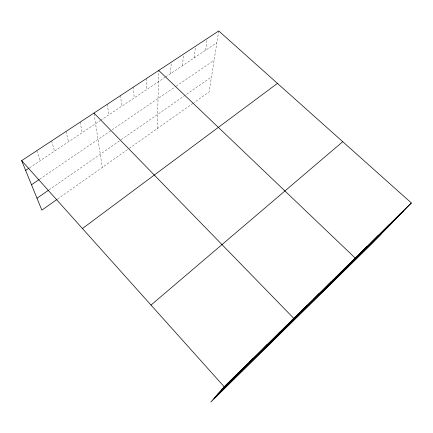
<?xml version="1.0" encoding="UTF-8"?>
<svg xmlns="http://www.w3.org/2000/svg" width="433" height="433" viewBox="0 0 433 433"><rect width="100%" height="100%" fill="white"/><g stroke="black" fill="none" stroke-linecap="round" stroke-linejoin="round"><path stroke-width="0.32" stroke-dasharray="2.17 1.62" d="M157.325 128.531L158.716 70.438M170.613 73.615L171.23 62.2M182.531 65.659L183.424 54.78M194.211 57.86L195.472 46.244M205.653 50.223L207.218 38.515M218.725 30.938L209.123 91.926L193.778 102.767M57.616 198.996L128.758 148.719M129.31 148.33L193.242 103.146M49.059 189.843L120.693 140.065M121.229 139.697L211.472 76.982M39.82 179.11L110.491 130.934M112.163 129.797L175.684 86.497M176.231 86.129L214.102 60.311M29.568 167.777L99.953 120.785M100.499 120.423L165.081 77.307M165.633 76.939L216.868 42.732M36.778 150.689L40.247 160.648M51.559 140.963L54.542 151.106M66.011 131.453L68.522 141.77M80.137 122.155L82.2 132.639M94.058 113.722L102.285 167.425M107.471 104.164L108.688 114.956M120.699 95.46L121.516 106.388M133.64 86.941L134.084 98.004M146.311 78.6L146.386 89.788"/><path stroke-width="0.65" d="M411.35 202.963L224.159 386.729L210.817 402.062L371.395 244.104L411.35 202.963L218.725 30.938L21.65 160.648L41.844 210.14L57.08 199.375M235.66 375.882L238.821 372.337M249.484 362.307L253.099 358.313M262.961 349.068L267.015 344.657M276.113 336.154L280.573 331.348M269.418 344.414L293.796 318.369L93.956 113.056M301.465 311.251L306.688 305.709M313.692 299.246L319.262 293.363M325.632 287.517L331.537 281.315M337.296 276.059L343.515 269.553M322.212 292.486L355.212 258.073L158.716 70.438M360.169 253.597L366.978 246.523M371.384 242.588L378.469 235.243M382.339 231.828L389.684 224.229M393.05 221.312L400.644 213.474M221.48 389.808L403.518 211.028M217.577 394.295L391.941 222.952M213.972 398.436L381.062 234.15M151.014 305.07L342.752 141.699M82.449 228.527L277.45 83.385M36.989 198.233L48.512 190.228M31.501 184.783L39.262 179.489M25.634 170.402L29.006 168.15M21.65 160.648L224.159 386.729"/></g></svg>
